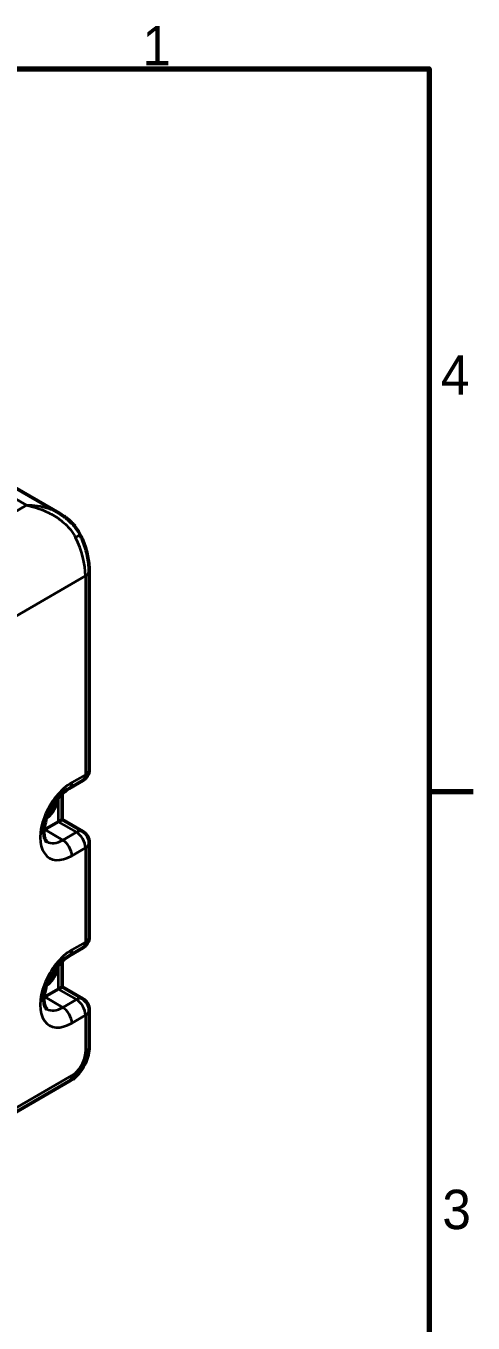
# Model space of a CAD drawing. Header units: millimetres. Extents: x -3 to 1193, y -78 to 258.
# Drawn here: x 325.4 to 360.3, y 151.3 to 252.6 of the extents above; entities that cross this region are included whole.
import ezdxf

# ---------------------------------------------------------------- set-up
doc = ezdxf.new("R2010")
doc.units = ezdxf.units.MM
doc.header["$LTSCALE"] = 0.833333
doc.layers.get('0').update_dxf_attribs({"lineweight": 25})
for name, color, linetype, lineweight in [('경계(ISO)', 7, 'Continuous', 70), ('외형선(ISO)', 7, 'Continuous', 50), ('좁은 외형선(ISO)', 7, 'Continuous', 35)]:
    doc.layers.add(name, color=color, linetype=linetype, lineweight=lineweight)
doc.styles.get("Standard").update_dxf_attribs({"font": ''})
doc.styles.get('Standard').set_extended_font_data('Gulim')

# ---------------------------------------------------------------- blocks, each defined once
blk = doc.blocks.new('경계 Default Border')
at = {"layer": '경계(ISO)'}
blk.add_line((410, 222.75), (413.9, 222.75), dxfattribs=at)
at = {"layer": '경계(ISO)', "flags": 128}
blk.add_lwpolyline([(10, 10), (10, 287), (410, 287), (410, 10), (10, 10)], dxfattribs=at)
at = {"layer": '경계(ISO)', "char_height": 3.5, "attachment_point": 7}
for s, insert in [('1', (384.47, 287.31)), ('4', (411.03, 258.04)), ('3', (411.16, 183.79))]:
    blk.add_mtext(s, dxfattribs=dict(at, insert=insert))

msp = doc.modelspace()

# ---------------------------------------------------------------- linework, layer by layer
at = {"layer": '외형선(ISO)', "color": 7}
for p, q in [((316.10054, 221.39968), (327.99589, 214.53191)), ((330.34623, 194.5356), (330.34623, 210.04903)), ((328.78557, 193.0572), (329.84623, 193.66957)), ((328.22491, 192.63138), (328.22491, 190.62222)), ((327.93202, 190.45312), (326.87136, 189.84074)), ((327.93202, 190.45312), (328.22491, 190.62222)), ((328.22491, 190.62222), (329.84623, 189.68615)), ((330.34623, 181.47165), (330.34623, 188.82012)), ((328.78557, 179.99326), (329.84623, 180.60563)), ((328.22491, 179.56744), (328.22491, 177.55827)), ((327.93202, 177.38917), (326.87136, 176.7768)), ((327.93202, 177.38917), (328.22491, 177.55827)), ((328.22491, 177.55827), (329.84623, 176.6222)), ((330.34623, 172.89844), (330.34623, 175.75618)), ((307.57237, 157.94785), (328.78557, 170.1953))]:
    msp.add_line(p, q, dxfattribs=at)
for centre, start, end in [((329.34623, 194.5356), 300, 0), ((329.34623, 188.82012), 0, 60), ((329.34623, 181.47165), 300, 0), ((329.34623, 175.75618), 0, 60)]:
    msp.add_arc(centre, 1, start, end, dxfattribs=at)
for centre, major_axis, start_param, end_param in [((326.87136, 191.88199), (0.75, 1.29904), 4.071216011, 5.353561949), ((326.87136, 191.88199), (-1.25, -2.16506), 0.754581684, 0.785398163), ((326.87136, 178.81804), (0.75, 1.29904), 4.071216011, 5.353561949), ((326.87136, 178.81804), (-1.25, -2.16506), 0.754581684, 0.785398163)]:
    msp.add_ellipse(centre, major_axis=major_axis, ratio=0.577350269, start_param=start_param, end_param=end_param, dxfattribs=at)
for points, knots in [([(327.99589, 214.53191), (328.12098, 214.45969), (328.24469, 214.38154), (328.48733, 214.21207), (328.60626, 214.12076), (328.83704, 213.92324), (328.94873, 213.81726), (329.16397, 213.5859), (329.26709, 213.46078), (329.45789, 213.19105), (329.54556, 213.04643), (329.6219, 212.89225)], [0.2151624757, 0.2151624757, 0.2151624757, 0.2151624757, 0.2501825201, 0.2501825201, 0.2852025645, 0.2852025645, 0.3202226089, 0.3202226089, 0.3552426533, 0.3552426533, 0.3902626977, 0.3902626977, 0.3902626977, 0.3902626977]), ([(330.34623, 210.04903), (330.34623, 210.23501), (330.33538, 210.42332), (330.29357, 210.8028), (330.26261, 210.99397), (330.18191, 211.37721), (330.13216, 211.56928), (330.01509, 211.95214), (329.94776, 212.14293), (329.79676, 212.52091), (329.71309, 212.70809), (329.6219, 212.89225)], [4.7123889804, 4.7123889804, 4.7123889804, 4.7123889804, 4.847415287, 4.847415287, 4.9824415936, 4.9824415936, 5.1174679001, 5.1174679001, 5.2524942067, 5.2524942067, 5.3875205133, 5.3875205133, 5.3875205133, 5.3875205133]), ([(327.03557, 188.90043), (326.9963, 188.9231), (326.93853, 188.967), (326.84674, 189.24021), (326.82003, 189.37569), (326.8057, 189.70161), (326.81685, 189.88975), (326.88567, 190.30649), (326.94513, 190.53632), (327.11397, 191.01211), (327.22498, 191.25829), (327.48867, 191.73503), (327.64191, 191.96526), (327.97001, 192.37945), (328.14467, 192.56371), (328.47876, 192.85768), (328.63823, 192.97213), (328.78557, 193.0572)], [2.35619449, 2.35619449, 2.35619449, 2.35619449, 2.827433388, 2.827433388, 3.092132699, 3.092132699, 3.349319171, 3.349319171, 3.61742926, 3.61742926, 3.895191773, 3.895191773, 4.176958109, 4.176958109, 4.456126084, 4.456126084, 4.71238898, 4.71238898, 4.71238898, 4.71238898]), ([(327.03557, 175.83648), (326.9963, 175.85915), (326.93853, 175.90305), (326.84674, 176.17626), (326.82003, 176.31175), (326.8057, 176.63766), (326.81685, 176.8258), (326.88567, 177.24254), (326.94513, 177.47238), (327.11397, 177.94816), (327.22498, 178.19435), (327.48867, 178.67109), (327.64191, 178.90132), (327.97001, 179.3155), (328.14467, 179.49977), (328.47876, 179.79374), (328.63823, 179.90819), (328.78557, 179.99326)], [2.35619449, 2.35619449, 2.35619449, 2.35619449, 2.827433388, 2.827433388, 3.092132699, 3.092132699, 3.349319171, 3.349319171, 3.61742926, 3.61742926, 3.895191773, 3.895191773, 4.176958109, 4.176958109, 4.456126084, 4.456126084, 4.71238898, 4.71238898, 4.71238898, 4.71238898]), ([(330.34623, 172.89844), (330.34623, 172.6795), (330.31707, 172.46465), (330.21544, 172.04482), (330.14267, 171.8398), (329.96058, 171.44528), (329.85122, 171.25586), (329.6006, 170.90091), (329.45944, 170.73538), (329.14666, 170.43745), (328.97519, 170.30477), (328.78557, 170.1953)], [0, 0, 0, 0, 0.314159265, 0.314159265, 0.628318531, 0.628318531, 0.942477796, 0.942477796, 1.256637061, 1.256637061, 1.570796327, 1.570796327, 1.570796327, 1.570796327])]:
    msp.add_open_spline(points, degree=3, knots=knots, dxfattribs=at)
at = {"layer": '좁은 외형선(ISO)', "color": 7}
for p, q in [((314.85054, 221.27586), (325.45715, 215.15214)), ((325.45715, 215.15214), (304.24394, 202.90469)), ((306.71882, 196.16859), (330.05334, 209.64079)), ((330.05334, 209.64079), (330.05334, 194.12735)), ((330.05334, 194.12735), (328.99268, 193.51498)), ((327.93202, 192.32476), (327.93202, 190.45312)), ((327.93202, 190.45312), (329.34623, 189.63662)), ((328.28557, 189.02425), (326.87136, 189.84074)), ((329.34623, 189.63662), (328.28557, 189.02425)), ((328.99268, 187.7995), (330.05334, 188.41188)), ((330.05334, 188.41188), (330.05334, 181.06341)), ((330.05334, 181.06341), (328.99268, 180.45103)), ((327.93202, 179.26082), (327.93202, 177.38917)), ((327.93202, 177.38917), (329.34623, 176.57267)), ((328.28557, 175.9603), (326.87136, 176.7768)), ((329.34623, 176.57267), (328.28557, 175.9603)), ((328.99268, 174.73556), (330.05334, 175.34793)), ((330.05334, 175.34793), (330.05334, 172.49019)), ((328.99268, 170.65307), (307.77948, 158.40563))]:
    msp.add_line(p, q, dxfattribs=at)
for centre, major_axis, ratio, start_param, end_param in [((328.72575, 212.44851), (0.89616, 0.44374), 0.089849991, 5.330743257, 6.283185307), ((326.51781, 211.68203), (2.5, -4.33013), 0.577350269, 0.785398163, 1.460529696), ((329.34623, 210.04903), (1, 0), 0.577350269, 5.497787144, 6.283185307), ((329.34623, 194.5356), (1, 0), 0.577350269, 5.497787144, 6.283185307), ((328.99268, 190.65724), (-1.75, -3.03109), 0.577350269, 3.926990817, 7.068583471), ((328.28557, 193.92323), (0.5, -0.86603), 0.577350269, 0, 0.785398163), ((329.34623, 194.5356), (0.5, -0.86603), 0.577350269, 0, 0.785398163), ((329.34623, 188.82012), (0.5, 0.86603), 0.577350269, 0, 0.785398163), ((329.34623, 188.82012), (0.5, -0.86603), 0.577350269, 0.785398163, 2.35619449), ((328.28557, 191.06549), (-1.25, -2.16506), 0.577350269, 0, 0.785398163), ((328.28557, 188.20775), (0.5, -0.86603), 0.577350269, 0.785398163, 2.35619449), ((329.34623, 188.82012), (1, 0), 0.577350269, 5.497787144, 6.283185307), ((329.34623, 181.47165), (1, 0), 0.577350269, 5.497787144, 6.283185307), ((328.99268, 177.5933), (-1.75, -3.03109), 0.577350269, 3.926990817, 7.068583471), ((328.28557, 180.85928), (0.5, -0.86603), 0.577350269, 0, 0.785398163), ((329.34623, 181.47165), (0.5, -0.86603), 0.577350269, 0, 0.785398163), ((329.34623, 175.75618), (0.5, 0.86603), 0.577350269, 0, 0.785398163), ((329.34623, 175.75618), (0.5, -0.86603), 0.577350269, 0.785398163, 2.35619449), ((328.28557, 178.00154), (-1.25, -2.16506), 0.577350269, 0, 0.785398163), ((328.28557, 175.14381), (0.5, -0.86603), 0.577350269, 0.785398163, 2.35619449), ((329.34623, 175.75618), (1, 0), 0.577350269, 5.497787144, 6.283185307), ((328.99268, 171.87782), (-0.75, -1.29904), 0.577350269, 0.785398163, 2.35619449), ((329.34623, 172.89844), (1, 0), 0.577350269, 5.497787144, 6.283185307), ((328.28557, 171.06132), (0.5, -0.86603), 0.577350269, 0, 0.785398163)]:
    msp.add_ellipse(centre, major_axis=major_axis, ratio=ratio, start_param=start_param, end_param=end_param, dxfattribs=at)
for points, knots in [([(327.9963, 214.5318), (327.72223, 214.69029), (327.43199, 214.81388), (326.59297, 215.0793), (326.02116, 215.15546), (325.45715, 215.15214)], [-0.2151624757, -0.2151624757, -0.2151624757, -0.2151624757, -0.1380048578, -0.1380048578, 0.0008593901, 0.0008593901, 0.0008593901, 0.0008593901]), ([(325.45715, 215.15214), (325.97699, 215.04938), (326.50389, 214.8856), (327.36578, 214.49061), (327.71348, 214.29223), (328.34926, 213.82416), (328.63547, 213.5619), (329.0337, 213.06592), (329.1694, 212.85891), (329.27773, 212.64014)], [-0.0008593901, -0.0008593901, -0.0008593901, -0.0008593901, 0.1380048578, 0.1380048578, 0.2373074316, 0.2373074316, 0.3314337492, 0.3314337492, 0.3902626977, 0.3902626977, 0.3902626977, 0.3902626977])]:
    msp.add_open_spline(points, degree=3, knots=knots, dxfattribs=at)

# ---------------------------------------------------------------- block references
at = {"color": 7, "xscale": 0.8778375, "yscale": 0.8778375, "zscale": 0.8778375}
msp.add_blockref('경계 Default Border', (-3.00331, -2.72086), dxfattribs=at)

doc.saveas('drawing.dxf')
